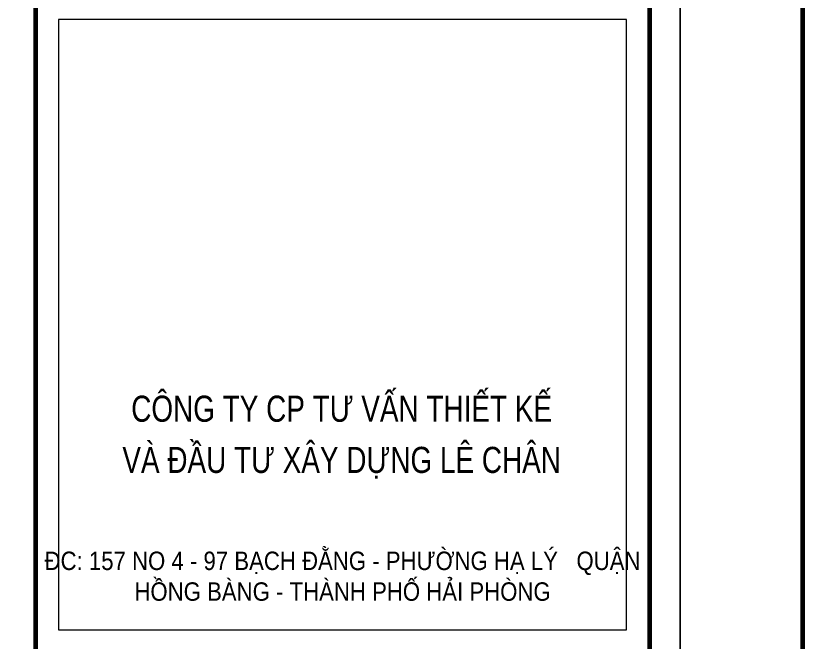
# Model space of a CAD drawing. Header units: millimetres. Extents: x -182770 to 489476, y -561170 to -280028.
# Drawn here: x 326629 to 330449, y -521842 to -518787 of the extents above; entities that cross this region are included whole.
import ezdxf
from ezdxf.enums import TextEntityAlignment as Align

# ---------------------------------------------------------------- set-up
doc = ezdxf.new("R2010")
doc.units = ezdxf.units.MM
doc.header["$MEASUREMENT"] = 0
doc.layers.get('Defpoints').update_dxf_attribs({"color": 1})
for name, color, linetype, lineweight in [('Khungten_LCDI', 7, 'Continuous', 5), ('LC Net thay', 63, 'Continuous', 25), ('LC Text1', 3, 'Continuous', 20)]:
    doc.layers.add(name, color=color, linetype=linetype, lineweight=lineweight)
doc.styles.add('Khungten', font='VHAVAN.TTF', dxfattribs={"width": 0.9, "height": 5000})
doc.styles.add('LC 1', font='VHAVANB.TTF')
doc.styles.add('Title', font='VHBLACK.TTF', dxfattribs={"width": 0.8})

# ---------------------------------------------------------------- blocks, each defined once
blk = doc.blocks.new('lcdi fix')
at = {"layer": 'Defpoints', "lineweight": 0}
blk.add_lwpolyline([(-1200, -14850), (-1200, 14850), (40800, 14850), (40800, -14850)], close=True, dxfattribs=at)
at = {"layer": 'Khungten_LCDI', "color": 5, "lineweight": 60}
blk.add_line((36600, 14650), (36600, -14650), dxfattribs=at)
at = {"layer": 'Khungten_LCDI', "color": 5, "lineweight": 25}
blk.add_line((40600, -14650), (40600, 14650), dxfattribs=at)
at = {"layer": 'Khungten_LCDI', "color": 5, "lineweight": 60}
blk.add_lwpolyline([(0, -14650), (0, 14650), (40600, 14650), (40600, -14650)], close=True, dxfattribs=at)
at = {"layer": 'Khungten_LCDI', "color": 9, "lineweight": 15}
blk.add_lwpolyline([(36750, 2587.2), (40450, 2587.2), (40450, 6561.5), (36750, 6561.5)], close=True, dxfattribs=at)
at = {"color": 7, "style": 'Title', "width": 0.8}
for s, p in [('c«ng ty cp t\xad vÊn thiÕt kÕ', (38594.2, 3941.9)), ('vµ ®Çu t\xad x©y dùng lª ch©n', (38594.2, 3608.6))]:
    blk.add_text(s, height=170, dxfattribs=at).set_placement(p, align=Align.CENTER)
at = {"color": 7, "insert": (38600, 3096.5), "char_height": 120, "attachment_point": 2, "style": 'Khungten'}
blk.add_mtext_dynamic_manual_height_columns('®c: 157 no 4 - 97 b¹ch ®»ng - ph\xadêng h¹ lý   quËn hång bµng - thµnh phè h¶i phßng ', width=3886.569, gutter_width=25, heights=[0], dxfattribs=at)
at = {"color": 7, "style": 'Khungten', "width": 0.8}
for tag, p in [('REVISION', (39498.8, -10746.3)), ('NGAYHT', (39546.1, -11609.4))]:
    blk.add_attdef(tag, text='', height=200, dxfattribs=at).set_placement(p, align=Align.CENTER)
at = {"layer": 'LC Text1', "color": 3, "style": 'LC 1', "width": 1.834006}
for tag, p, p2 in [('TENBANVE1', (36912.7, -8885.8), (40339.1, -8885.8)), ('TENBANVE2', (36912.7, -9562.5), (40339.1, -9562.5))]:
    blk.add_attdef(tag, text='', height=250, dxfattribs=at).set_placement(p, p2, align=Align.FIT)
at = {"layer": 'LC Text1', "style": 'Title', "width": 0.7}
blk.add_attdef('SOBANVE', text='', height=250, dxfattribs=at).set_placement((39562, -13896.2), align=Align.CENTER)

msp = doc.modelspace()

# ---------------------------------------------------------------- block references
at = {"layer": 'LC Net thay'}
for p, xscale, yscale, zscale in [((299276.1, -523726.3), 0.75, 0.75, 0.75), ((330476.1, -520013.8), 0.5000000000000013, 0.5000000000000013, 0.5000000000000013)]:
    msp.add_blockref('lcdi fix', p, dxfattribs=dict(at, xscale=xscale, yscale=yscale, zscale=zscale))

doc.saveas('drawing.dxf')
